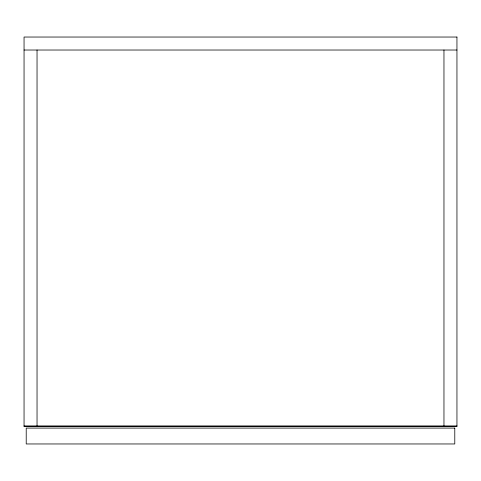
<?xml version="1.0" encoding="UTF-8"?>
<svg xmlns="http://www.w3.org/2000/svg" width="481" height="481" viewBox="0 0 481 481"><rect width="100%" height="100%" fill="white"/><g stroke="black" fill="none" stroke-linecap="round" stroke-linejoin="round"><path stroke-width="0.72" d="M24.05 50.024L456.95 50.024M24.05 425.925L456.95 425.925M443.963 50.024L443.963 426.647M37.037 50.024L37.037 426.647M456.95 37.037L24.05 37.037L24.05 426.647L456.95 426.647L456.95 37.037M454.785 428.09L26.214 428.09L26.214 443.963L454.785 443.963L454.785 428.09"/></g></svg>
